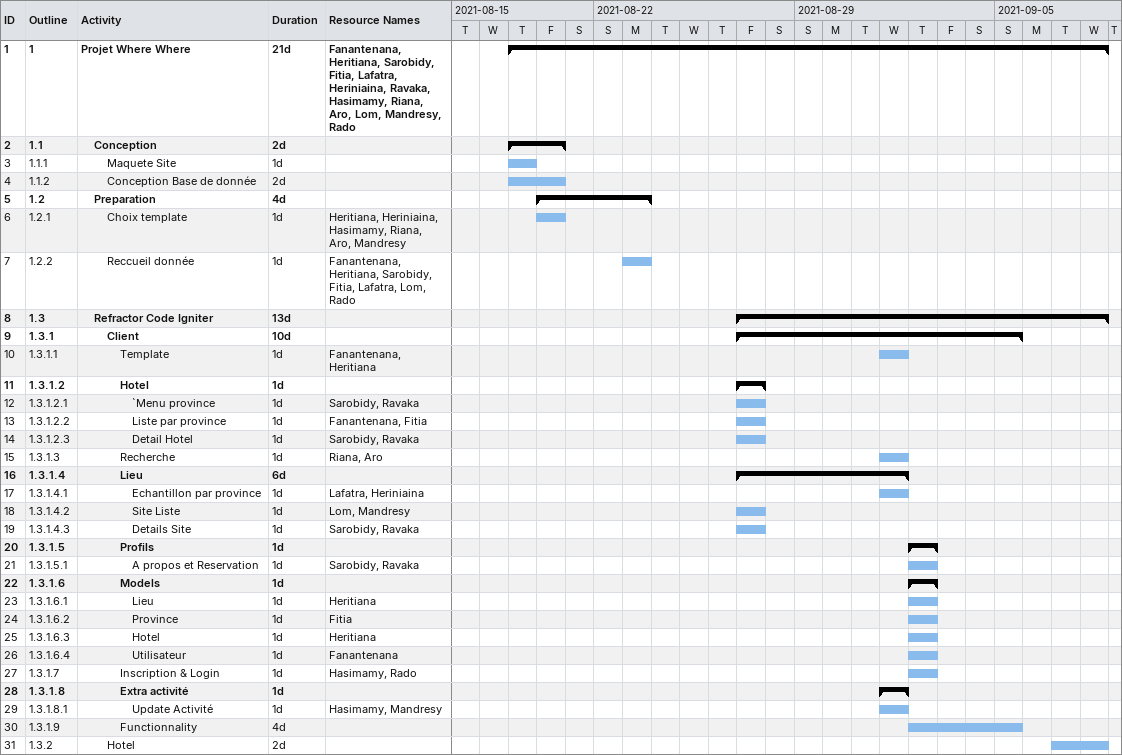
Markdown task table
| ID | WBS | Task | Duration | Start | Finish | Resources |
|---|---|---|---|---|---|---|
| 1 | 1 | **Projet Where Where** | 21d | 2021-08-19 | 2021-09-08 | Fanantenana, Heritiana, Sarobidy, Fitia, Lafatra, Heriniaina, Ravaka, Hasimamy, Riana, Aro, Lom, Mandresy, Rado |
| 2 | 1.1 | **Conception** | 2d | 2021-08-19 | 2021-08-20 |  |
| 3 | 1.1.1 | Maquete Site | 1d | 2021-08-19 | 2021-08-19 |  |
| 4 | 1.1.2 | Conception Base de donnée | 2d | 2021-08-19 | 2021-08-20 |  |
| 5 | 1.2 | **Preparation** | 4d | 2021-08-20 | 2021-08-23 |  |
| 6 | 1.2.1 | Choix template | 1d | 2021-08-20 | 2021-08-20 | Heritiana, Heriniaina, Hasimamy, Riana, Aro, Mandresy |
| 7 | 1.2.2 | Reccueil donnée | 1d | 2021-08-23 | 2021-08-23 | Fanantenana, Heritiana, Sarobidy, Fitia, Lafatra, Lom, Rado |
| 8 | 1.3 | **Refractor Code Igniter** | 13d | 2021-08-27 | 2021-09-08 |  |
| 9 | 1.3.1 | **Client** | 10d | 2021-08-27 | 2021-09-05 |  |
| 10 | 1.3.1.1 | Template | 1d | 2021-09-01 | 2021-09-01 | Fanantenana, Heritiana |
| 11 | 1.3.1.2 | **Hotel** | 1d | 2021-08-27 | 2021-08-27 |  |
| 12 | 1.3.1.2.1 | `Menu province | 1d | 2021-08-27 | 2021-08-27 | Sarobidy, Ravaka |
| 13 | 1.3.1.2.2 | Liste par province | 1d | 2021-08-27 | 2021-08-27 | Fanantenana, Fitia |
| 14 | 1.3.1.2.3 | Detail Hotel | 1d | 2021-08-27 | 2021-08-27 | Sarobidy, Ravaka |
| 15 | 1.3.1.3 | Recherche | 1d | 2021-09-01 | 2021-09-01 | Riana, Aro |
| 16 | 1.3.1.4 | **Lieu** | 6d | 2021-08-27 | 2021-09-01 |  |
| 17 | 1.3.1.4.1 | Echantillon par province | 1d | 2021-09-01 | 2021-09-01 | Lafatra, Heriniaina |
| 18 | 1.3.1.4.2 | Site Liste | 1d | 2021-08-27 | 2021-08-27 | Lom, Mandresy |
| 19 | 1.3.1.4.3 | Details Site | 1d | 2021-08-27 | 2021-08-27 | Sarobidy, Ravaka |
| 20 | 1.3.1.5 | **Profils** | 1d | 2021-09-02 | 2021-09-02 |  |
| 21 | 1.3.1.5.1 | A propos et Reservation | 1d | 2021-09-02 | 2021-09-02 | Sarobidy, Ravaka |
| 22 | 1.3.1.6 | **Models** | 1d | 2021-09-02 | 2021-09-02 |  |
| 23 | 1.3.1.6.1 | Lieu | 1d | 2021-09-02 | 2021-09-02 | Heritiana |
| 24 | 1.3.1.6.2 | Province | 1d | 2021-09-02 | 2021-09-02 | Fitia |
| 25 | 1.3.1.6.3 | Hotel | 1d | 2021-09-02 | 2021-09-02 | Heritiana |
| 26 | 1.3.1.6.4 | Utilisateur | 1d | 2021-09-02 | 2021-09-02 | Fanantenana |
| 27 | 1.3.1.7 | Inscription & Login | 1d | 2021-09-02 | 2021-09-02 | Hasimamy, Rado |
| 28 | 1.3.1.8 | **Extra activité** | 1d | 2021-09-01 | 2021-09-01 |  |
| 29 | 1.3.1.8.1 | Update Activité | 1d | 2021-09-01 | 2021-09-01 | Hasimamy, Mandresy |
| 30 | 1.3.1.9 | Functionnality | 4d | 2021-09-02 | 2021-09-05 |  |
| 31 | 1.3.2 | Hotel | 2d | 2021-09-07 | 2021-09-08 |  |
